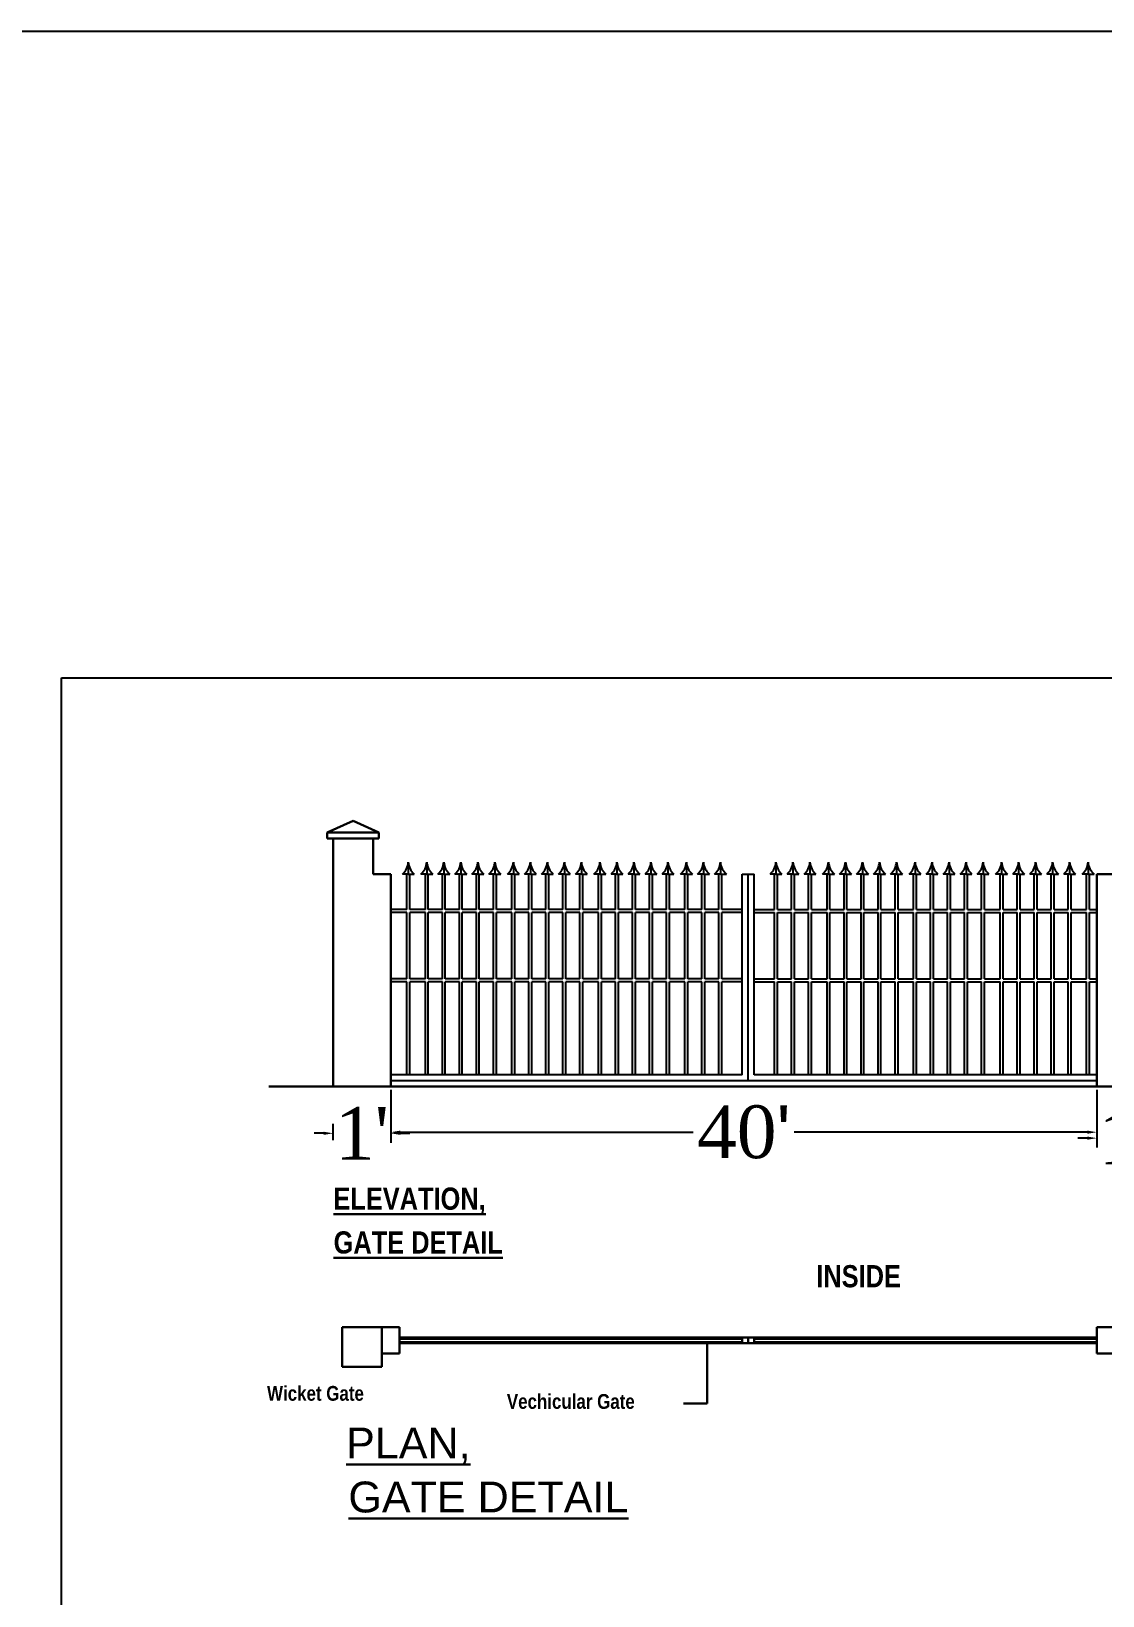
# Model space of a CAD drawing. Header units: metres. Extents: x 98347 to 98865, y -7394 to -7177.
# Drawn here: x 98372.14 to 98392.28, y -7206.01 to -7176.61 of the extents above; entities that cross this region are included whole.
import ezdxf

# ---------------------------------------------------------------- set-up
doc = ezdxf.new("R2010")
doc.units = ezdxf.units.M
doc.header["$LTSCALE"] = 0.5
doc.header["$MEASUREMENT"] = 0
doc.header["$PDMODE"] = 66
doc.layers.get('0').update_dxf_attribs({"color": 30, "lineweight": 40})
for name, color, linetype, lineweight in [('DIM', 5, 'Continuous', 25), ('TEXT', 11, 'Continuous', 30), ('walls', 20, 'Continuous', 30)]:
    doc.layers.add(name, color=color, linetype=linetype, lineweight=lineweight)
doc.layers.add('Thin Lines', color=135, linetype='Continuous')
doc.styles.add('Arial', font='swisscbi.ttf')
doc.styles.add('ARIEL', font='arial.ttf', dxfattribs={"height": 9})
doc.styles.get("Standard").update_dxf_attribs({"font": 'times.ttf'})
doc.dimstyles.get("Standard").update_dxf_attribs({"dimtxt": 0.18, "dimasz": 0.18, "dimexe": 0.18, "dimexo": 0.0625, "dimgap": 0.09, "dimtad": 0, "dimtih": 1, "dimtoh": 1, "dimdec": 4, "dimzin": 0, "dimdsep": 46, "dimlunit": 4, "dimtxsty": 'Standard', "dimcen": 0.09, "dimadec": 0, "dimazin": 0, "dimtfac": 1, "dimtdec": 4, "dimtofl": 0, "dimtmove": 0, "dimatfit": 3, "dimfxl": 0, "dimtolj": 1, "dimtzin": 0, "dimarcsym": 0})

# ---------------------------------------------------------------- blocks, each defined once
blk = doc.blocks.new('*D46')
at = {"color": 0, "lineweight": -2}
for p, q in [((17710.868, -7940.789), (17710.868, -7941.771)), ((17724.269, -7940.789), (17724.269, -7941.771)), ((17711.048, -7941.591), (17716.61, -7941.591)), ((17724.089, -7941.591), (17718.527, -7941.591))]:
    blk.add_line(p, q, dxfattribs=at)
at = {"color": 0}
for points in [[(17711.048, -7941.561), (17711.048, -7941.621), (17710.868, -7941.591)], [(17724.089, -7941.561), (17724.089, -7941.621), (17724.269, -7941.591)]]:
    blk.add_solid(points, dxfattribs=at)
at = {"layer": 'Defpoints', "color": 0}
for p in [(17710.868, -7940.727), (17724.269, -7940.727), (17724.269, -7941.591)]:
    blk.add_point(p, dxfattribs=at)
at = {"color": 0, "insert": (17717.569, -7941.591), "char_height": 1, "attachment_point": 5}
blk.add_mtext("\\A1;40{\\fArial|b0|i0|c238|p34;'}", dxfattribs=at)
blk = doc.blocks.new('*D45')
at = {"color": 0, "lineweight": -2}
for p, q in [((17710.868, -7940.81), (17710.868, -7941.792)), ((17709.595, -7941.612), (17709.415, -7941.612)), ((17709.775, -7941.745), (17709.775, -7941.432)), ((17711.048, -7941.612), (17711.228, -7941.612))]:
    blk.add_line(p, q, dxfattribs=at)
at = {"color": 0}
for points in [[(17709.595, -7941.582), (17709.595, -7941.642), (17709.775, -7941.612)], [(17711.048, -7941.582), (17711.048, -7941.642), (17710.868, -7941.612)]]:
    blk.add_solid(points, dxfattribs=at)
at = {"layer": 'Defpoints', "color": 0}
for p in [(17710.868, -7940.748), (17709.775, -7941.612), (17709.775, -7941.808)]:
    blk.add_point(p, dxfattribs=at)
at = {"color": 0, "insert": (17710.321, -7941.612), "char_height": 1, "attachment_point": 5}
blk.add_mtext("\\A1;1'", dxfattribs=at)
blk = doc.blocks.new('*D47')
at = {"color": 0, "lineweight": -2}
for p, q in [((17724.269, -7940.789), (17724.269, -7941.884)), ((17725.362, -7940.789), (17725.362, -7941.884)), ((17724.089, -7941.704), (17723.909, -7941.704)), ((17725.542, -7941.704), (17725.722, -7941.704))]:
    blk.add_line(p, q, dxfattribs=at)
at = {"color": 0}
for points in [[(17724.089, -7941.674), (17724.089, -7941.734), (17724.269, -7941.704)], [(17725.542, -7941.674), (17725.542, -7941.734), (17725.362, -7941.704)]]:
    blk.add_solid(points, dxfattribs=at)
at = {"layer": 'Defpoints', "color": 0}
for p in [(17724.269, -7940.727), (17725.362, -7940.727), (17725.362, -7941.704)]:
    blk.add_point(p, dxfattribs=at)
at = {"color": 0, "insert": (17724.816, -7941.704), "char_height": 1, "attachment_point": 5}
blk.add_mtext("\\A1;1'", dxfattribs=at)
blk = doc.blocks.new('EHTHTEH')
at = {"layer": 'TEXT'}
for p, q in [((17716.87315, -7945.58213), (17716.87315, -7946.74196)), ((17716.87315, -7946.74196), (17716.42236, -7946.74196))]:
    blk.add_line(p, q, dxfattribs=at)
at = {"layer": 'Thin Lines'}
for p, q in [((17711.20101, -7936.46585), (17711.20101, -7936.69011)), ((17711.55197, -7936.46585), (17711.55197, -7936.69011)), ((17711.8749, -7936.46585), (17711.8749, -7936.69011)), ((17712.19783, -7936.46585), (17712.19783, -7936.69011)), ((17712.52076, -7936.46585), (17712.52076, -7936.69011)), ((17712.84368, -7936.46585), (17712.84368, -7936.69011)), ((17713.19464, -7936.46585), (17713.19464, -7936.69011)), ((17713.51757, -7936.46585), (17713.51757, -7936.69011)), ((17713.8405, -7936.46585), (17713.8405, -7936.69011)), ((17714.16343, -7936.46585), (17714.16343, -7936.69011)), ((17714.48636, -7936.46585), (17714.48636, -7936.69011)), ((17714.83732, -7936.46585), (17714.83732, -7936.69011)), ((17715.16024, -7936.46585), (17715.16024, -7936.69011)), ((17715.48317, -7936.46585), (17715.48317, -7936.69011)), ((17715.8061, -7936.46585), (17715.8061, -7936.69011)), ((17716.12903, -7936.46585), (17716.12903, -7936.69011)), ((17716.47999, -7936.46585), (17716.47999, -7936.69011)), ((17716.80292, -7936.46585), (17716.80292, -7936.69011)), ((17717.12585, -7936.46585), (17717.12585, -7936.69011)), ((17718.17937, -7936.46585), (17718.17937, -7936.69011)), ((17718.5023, -7936.46585), (17718.5023, -7936.69011)), ((17718.82523, -7936.46585), (17718.82523, -7936.69011)), ((17719.17619, -7936.46585), (17719.17619, -7936.69011)), ((17719.49912, -7936.46585), (17719.49912, -7936.69011)), ((17719.82204, -7936.46585), (17719.82204, -7936.69011)), ((17720.14497, -7936.46585), (17720.14497, -7936.69011)), ((17720.4679, -7936.46585), (17720.4679, -7936.69011)), ((17720.81886, -7936.46585), (17720.81886, -7936.69011)), ((17721.14179, -7936.46585), (17721.14179, -7936.69011)), ((17721.46472, -7936.46585), (17721.46472, -7936.69011)), ((17721.78764, -7936.46585), (17721.78764, -7936.69011)), ((17722.11057, -7936.46585), (17722.11057, -7936.69011)), ((17722.46153, -7936.46585), (17722.46153, -7936.69011)), ((17722.78446, -7936.46585), (17722.78446, -7936.69011)), ((17723.10739, -7936.46585), (17723.10739, -7936.69011)), ((17723.43032, -7936.46585), (17723.43032, -7936.69011)), ((17723.75325, -7936.46585), (17723.75325, -7936.69011)), ((17724.10421, -7936.46585), (17724.10421, -7936.69011)), ((17711.20101, -7936.69011), (17711.08888, -7936.69011)), ((17711.17298, -7937.36288), (17711.17298, -7936.69011)), ((17711.20101, -7936.69011), (17711.31314, -7936.69011)), ((17711.22904, -7937.36288), (17711.22904, -7936.69011)), ((17711.55197, -7936.69011), (17711.43984, -7936.69011)), ((17711.52394, -7937.36288), (17711.52394, -7936.69011)), ((17711.55197, -7936.69011), (17711.6641, -7936.69011)), ((17711.58, -7937.36288), (17711.58, -7936.69011)), ((17711.8749, -7936.69011), (17711.76277, -7936.69011)), ((17711.84687, -7937.36288), (17711.84687, -7936.69011)), ((17711.8749, -7936.69011), (17711.98703, -7936.69011)), ((17711.90293, -7937.36288), (17711.90293, -7936.69011)), ((17712.19783, -7936.69011), (17712.0857, -7936.69011)), ((17712.1698, -7937.36288), (17712.1698, -7936.69011)), ((17712.19783, -7936.69011), (17712.30996, -7936.69011)), ((17712.22586, -7937.36288), (17712.22586, -7936.69011)), ((17712.52076, -7936.69011), (17712.40863, -7936.69011)), ((17712.49272, -7937.36288), (17712.49272, -7936.69011)), ((17712.52076, -7936.69011), (17712.63288, -7936.69011)), ((17712.54879, -7937.36288), (17712.54879, -7936.69011)), ((17712.84368, -7936.69011), (17712.73156, -7936.69011)), ((17712.81565, -7937.36288), (17712.81565, -7936.69011)), ((17712.84368, -7936.69011), (17712.95581, -7936.69011)), ((17712.87172, -7937.36288), (17712.87172, -7936.69011)), ((17713.19464, -7936.69011), (17713.08252, -7936.69011)), ((17713.16661, -7937.36288), (17713.16661, -7936.69011)), ((17713.19464, -7936.69011), (17713.30677, -7936.69011)), ((17713.22268, -7937.36288), (17713.22268, -7936.69011)), ((17713.51757, -7936.69011), (17713.40544, -7936.69011)), ((17713.48954, -7937.36288), (17713.48954, -7936.69011)), ((17713.51757, -7936.69011), (17713.6297, -7936.69011)), ((17713.5456, -7937.36288), (17713.5456, -7936.69011)), ((17713.8405, -7936.69011), (17713.72837, -7936.69011)), ((17713.81247, -7937.36288), (17713.81247, -7936.69011)), ((17713.8405, -7936.69011), (17713.95263, -7936.69011)), ((17713.86853, -7937.36288), (17713.86853, -7936.69011)), ((17714.16343, -7936.69011), (17714.0513, -7936.69011)), ((17714.1354, -7937.36288), (17714.1354, -7936.69011)), ((17714.16343, -7936.69011), (17714.27556, -7936.69011)), ((17714.19146, -7937.36288), (17714.19146, -7936.69011)), ((17714.48636, -7936.69011), (17714.37423, -7936.69011)), ((17714.45832, -7937.36288), (17714.45832, -7936.69011)), ((17714.48636, -7936.69011), (17714.59848, -7936.69011)), ((17714.51439, -7937.36288), (17714.51439, -7936.69011)), ((17714.83732, -7936.69011), (17714.72519, -7936.69011)), ((17714.80928, -7937.36288), (17714.80928, -7936.69011)), ((17714.83732, -7936.69011), (17714.94944, -7936.69011)), ((17714.86535, -7937.36288), (17714.86535, -7936.69011)), ((17715.16024, -7936.69011), (17715.04812, -7936.69011)), ((17715.13221, -7937.36288), (17715.13221, -7936.69011)), ((17715.16024, -7936.69011), (17715.27237, -7936.69011)), ((17715.18828, -7937.36288), (17715.18828, -7936.69011)), ((17715.48317, -7936.69011), (17715.37105, -7936.69011)), ((17715.45514, -7937.36288), (17715.45514, -7936.69011)), ((17715.48317, -7936.69011), (17715.5953, -7936.69011)), ((17715.5112, -7937.36288), (17715.5112, -7936.69011)), ((17715.8061, -7936.69011), (17715.69397, -7936.69011)), ((17715.77807, -7937.36288), (17715.77807, -7936.69011)), ((17715.8061, -7936.69011), (17715.91823, -7936.69011)), ((17715.83413, -7937.36288), (17715.83413, -7936.69011)), ((17716.12903, -7936.69011), (17716.0169, -7936.69011)), ((17716.101, -7937.36288), (17716.101, -7936.69011)), ((17716.12903, -7936.69011), (17716.24116, -7936.69011)), ((17716.15706, -7937.36288), (17716.15706, -7936.69011)), ((17716.47999, -7936.69011), (17716.36786, -7936.69011)), ((17716.45196, -7937.36288), (17716.45196, -7936.69011)), ((17716.47999, -7936.69011), (17716.59212, -7936.69011)), ((17716.50802, -7937.36288), (17716.50802, -7936.69011)), ((17716.80292, -7936.69011), (17716.69079, -7936.69011)), ((17716.77489, -7937.36288), (17716.77489, -7936.69011)), ((17716.80292, -7936.69011), (17716.91505, -7936.69011)), ((17716.83095, -7937.36288), (17716.83095, -7936.69011)), ((17717.12585, -7936.69011), (17717.01372, -7936.69011)), ((17717.09781, -7937.36288), (17717.09781, -7936.69011)), ((17717.12585, -7936.69011), (17717.23797, -7936.69011)), ((17717.15388, -7937.36288), (17717.15388, -7936.69011)), ((17717.54048, -7940.50245), (17717.54048, -7936.69011)), ((17717.54048, -7936.69011), (17717.65261, -7936.69011)), ((17717.65261, -7940.61458), (17717.65261, -7936.69011)), ((17717.65261, -7936.69011), (17717.76474, -7936.69011)), ((17717.76474, -7940.50245), (17717.76474, -7936.69011)), ((17718.17937, -7936.69011), (17718.06724, -7936.69011)), ((17718.15134, -7937.36288), (17718.15134, -7936.69011)), ((17718.17937, -7936.69011), (17718.2915, -7936.69011)), ((17718.2074, -7937.36288), (17718.2074, -7936.69011)), ((17718.5023, -7936.69011), (17718.39017, -7936.69011)), ((17718.47427, -7937.36288), (17718.47427, -7936.69011)), ((17718.5023, -7936.69011), (17718.61443, -7936.69011)), ((17718.53033, -7937.36288), (17718.53033, -7936.69011)), ((17718.82523, -7936.69011), (17718.7131, -7936.69011)), ((17718.7972, -7937.36288), (17718.7972, -7936.69011)), ((17718.82523, -7936.69011), (17718.93735, -7936.69011)), ((17718.85326, -7937.36288), (17718.85326, -7936.69011)), ((17719.17619, -7936.69011), (17719.06406, -7936.69011)), ((17719.14816, -7937.36288), (17719.14816, -7936.69011)), ((17719.17619, -7936.69011), (17719.28832, -7936.69011)), ((17719.20422, -7937.36288), (17719.20422, -7936.69011)), ((17719.49912, -7936.69011), (17719.38699, -7936.69011)), ((17719.47108, -7937.36288), (17719.47108, -7936.69011)), ((17719.49912, -7936.69011), (17719.61124, -7936.69011)), ((17719.52715, -7937.36288), (17719.52715, -7936.69011)), ((17719.82204, -7936.69011), (17719.70992, -7936.69011)), ((17719.79401, -7937.36288), (17719.79401, -7936.69011)), ((17719.82204, -7936.69011), (17719.93417, -7936.69011)), ((17719.85008, -7937.36288), (17719.85008, -7936.69011)), ((17720.14497, -7936.69011), (17720.03284, -7936.69011)), ((17720.11694, -7937.36288), (17720.11694, -7936.69011)), ((17720.14497, -7936.69011), (17720.2571, -7936.69011)), ((17720.173, -7937.36288), (17720.173, -7936.69011)), ((17720.4679, -7936.69011), (17720.35577, -7936.69011)), ((17720.43987, -7937.36288), (17720.43987, -7936.69011)), ((17720.4679, -7936.69011), (17720.58003, -7936.69011)), ((17720.49593, -7937.36288), (17720.49593, -7936.69011)), ((17720.81886, -7936.69011), (17720.70673, -7936.69011)), ((17720.79083, -7937.36288), (17720.79083, -7936.69011)), ((17720.81886, -7936.69011), (17720.93099, -7936.69011)), ((17720.84689, -7937.36288), (17720.84689, -7936.69011)), ((17721.14179, -7936.69011), (17721.02966, -7936.69011)), ((17721.11376, -7937.36288), (17721.11376, -7936.69011)), ((17721.14179, -7936.69011), (17721.25392, -7936.69011)), ((17721.16982, -7937.36288), (17721.16982, -7936.69011)), ((17721.46472, -7936.69011), (17721.35259, -7936.69011)), ((17721.43668, -7937.36288), (17721.43668, -7936.69011)), ((17721.46472, -7936.69011), (17721.57684, -7936.69011)), ((17721.49275, -7937.36288), (17721.49275, -7936.69011)), ((17721.78764, -7936.69011), (17721.67552, -7936.69011)), ((17721.75961, -7937.36288), (17721.75961, -7936.69011)), ((17721.78764, -7936.69011), (17721.89977, -7936.69011)), ((17721.81568, -7937.36288), (17721.81568, -7936.69011)), ((17722.11057, -7936.69011), (17721.99845, -7936.69011)), ((17722.08254, -7937.36288), (17722.08254, -7936.69011)), ((17722.11057, -7936.69011), (17722.2227, -7936.69011)), ((17722.1386, -7937.36288), (17722.1386, -7936.69011)), ((17722.46153, -7936.69011), (17722.34941, -7936.69011)), ((17722.4335, -7937.36288), (17722.4335, -7936.69011)), ((17722.46153, -7936.69011), (17722.57366, -7936.69011)), ((17722.48956, -7937.36288), (17722.48956, -7936.69011)), ((17722.78446, -7936.69011), (17722.67233, -7936.69011)), ((17722.75643, -7937.36288), (17722.75643, -7936.69011)), ((17722.78446, -7936.69011), (17722.89659, -7936.69011)), ((17722.81249, -7937.36288), (17722.81249, -7936.69011)), ((17723.10739, -7936.69011), (17722.99526, -7936.69011)), ((17723.07936, -7937.36288), (17723.07936, -7936.69011)), ((17723.10739, -7936.69011), (17723.21952, -7936.69011)), ((17723.13542, -7937.36288), (17723.13542, -7936.69011)), ((17723.43032, -7936.69011), (17723.31819, -7936.69011)), ((17723.40229, -7937.36288), (17723.40229, -7936.69011)), ((17723.43032, -7936.69011), (17723.54245, -7936.69011)), ((17723.45835, -7937.36288), (17723.45835, -7936.69011)), ((17723.75325, -7936.69011), (17723.64112, -7936.69011)), ((17723.72521, -7937.36288), (17723.72521, -7936.69011)), ((17723.75325, -7936.69011), (17723.86537, -7936.69011)), ((17723.78128, -7937.36288), (17723.78128, -7936.69011)), ((17724.10421, -7936.69011), (17723.99208, -7936.69011)), ((17724.07617, -7937.36288), (17724.07617, -7936.69011)), ((17724.10421, -7936.69011), (17724.21633, -7936.69011)), ((17724.13224, -7937.36288), (17724.13224, -7936.69011)), ((17711.17298, -7937.36288), (17710.8736, -7937.36288)), ((17711.17298, -7937.41894), (17710.8736, -7937.41894)), ((17711.17298, -7937.36288), (17710.93415, -7937.36288)), ((17711.17298, -7937.41894), (17710.93415, -7937.41894)), ((17711.17298, -7938.68038), (17711.17298, -7937.41894)), ((17711.52394, -7937.36288), (17711.22904, -7937.36288)), ((17711.52394, -7937.41894), (17711.22904, -7937.41894)), ((17711.22904, -7938.68038), (17711.22904, -7937.41894)), ((17711.52394, -7937.36288), (17711.25707, -7937.36288)), ((17711.52394, -7937.41894), (17711.25707, -7937.41894)), ((17711.52394, -7938.68038), (17711.52394, -7937.41894)), ((17711.84687, -7937.36288), (17711.58, -7937.36288)), ((17711.84687, -7937.41894), (17711.58, -7937.41894)), ((17711.58, -7938.68038), (17711.58, -7937.41894)), ((17711.84687, -7938.68038), (17711.84687, -7937.41894)), ((17712.1698, -7937.36288), (17711.90293, -7937.36288)), ((17712.1698, -7937.36288), (17711.90293, -7937.36288)), ((17712.1698, -7937.41894), (17711.90293, -7937.41894)), ((17711.90293, -7938.68038), (17711.90293, -7937.41894)), ((17712.1698, -7937.41894), (17711.90293, -7937.41894)), ((17712.1698, -7938.68038), (17712.1698, -7937.41894)), ((17712.49272, -7937.36288), (17712.22586, -7937.36288)), ((17712.49272, -7937.36288), (17712.22586, -7937.36288)), ((17712.49272, -7937.41894), (17712.22586, -7937.41894)), ((17712.22586, -7938.68038), (17712.22586, -7937.41894)), ((17712.49272, -7937.41894), (17712.22586, -7937.41894)), ((17712.49272, -7938.68038), (17712.49272, -7937.41894)), ((17712.81565, -7937.36288), (17712.54879, -7937.36288)), ((17712.81565, -7937.41894), (17712.54879, -7937.41894)), ((17712.54879, -7938.68038), (17712.54879, -7937.41894)), ((17712.81565, -7937.36288), (17712.57682, -7937.36288)), ((17712.81565, -7937.41894), (17712.57682, -7937.41894)), ((17712.81565, -7938.68038), (17712.81565, -7937.41894)), ((17713.16661, -7937.36288), (17712.87172, -7937.36288)), ((17713.16661, -7937.41894), (17712.87172, -7937.41894)), ((17712.87172, -7938.68038), (17712.87172, -7937.41894)), ((17713.16661, -7937.36288), (17712.89975, -7937.36288)), ((17713.16661, -7937.41894), (17712.89975, -7937.41894)), ((17713.16661, -7938.68038), (17713.16661, -7937.41894)), ((17713.48954, -7937.36288), (17713.22268, -7937.36288)), ((17713.48954, -7937.41894), (17713.22268, -7937.41894)), ((17713.22268, -7938.68038), (17713.22268, -7937.41894)), ((17713.48954, -7938.68038), (17713.48954, -7937.41894)), ((17713.81247, -7937.36288), (17713.5456, -7937.36288)), ((17713.81247, -7937.36288), (17713.5456, -7937.36288)), ((17713.81247, -7937.41894), (17713.5456, -7937.41894)), ((17713.5456, -7938.68038), (17713.5456, -7937.41894)), ((17713.81247, -7937.41894), (17713.5456, -7937.41894)), ((17713.81247, -7938.68038), (17713.81247, -7937.41894)), ((17714.1354, -7937.36288), (17713.86853, -7937.36288)), ((17714.1354, -7937.36288), (17713.86853, -7937.36288)), ((17714.1354, -7937.41894), (17713.86853, -7937.41894)), ((17713.86853, -7938.68038), (17713.86853, -7937.41894)), ((17714.1354, -7937.41894), (17713.86853, -7937.41894)), ((17714.1354, -7938.68038), (17714.1354, -7937.41894)), ((17714.45832, -7937.36288), (17714.19146, -7937.36288)), ((17714.45832, -7937.41894), (17714.19146, -7937.41894)), ((17714.19146, -7938.68038), (17714.19146, -7937.41894)), ((17714.45832, -7937.36288), (17714.21949, -7937.36288)), ((17714.45832, -7937.41894), (17714.21949, -7937.41894)), ((17714.45832, -7938.68038), (17714.45832, -7937.41894)), ((17714.80928, -7937.36288), (17714.51439, -7937.36288)), ((17714.80928, -7937.41894), (17714.51439, -7937.41894)), ((17714.51439, -7938.68038), (17714.51439, -7937.41894)), ((17714.80928, -7937.36288), (17714.54242, -7937.36288)), ((17714.80928, -7937.41894), (17714.54242, -7937.41894)), ((17714.80928, -7938.68038), (17714.80928, -7937.41894)), ((17715.13221, -7937.36288), (17714.86535, -7937.36288)), ((17715.13221, -7937.41894), (17714.86535, -7937.41894)), ((17714.86535, -7938.68038), (17714.86535, -7937.41894)), ((17715.13221, -7938.68038), (17715.13221, -7937.41894)), ((17715.45514, -7937.36288), (17715.18828, -7937.36288)), ((17715.45514, -7937.36288), (17715.18828, -7937.36288)), ((17715.45514, -7937.41894), (17715.18828, -7937.41894)), ((17715.18828, -7938.68038), (17715.18828, -7937.41894)), ((17715.45514, -7937.41894), (17715.18828, -7937.41894)), ((17715.45514, -7938.68038), (17715.45514, -7937.41894)), ((17715.77807, -7937.36288), (17715.5112, -7937.36288)), ((17715.77807, -7937.36288), (17715.5112, -7937.36288)), ((17715.77807, -7937.41894), (17715.5112, -7937.41894)), ((17715.5112, -7938.68038), (17715.5112, -7937.41894)), ((17715.77807, -7937.41894), (17715.5112, -7937.41894)), ((17715.77807, -7938.68038), (17715.77807, -7937.41894)), ((17716.101, -7937.36288), (17715.83413, -7937.36288)), ((17716.101, -7937.41894), (17715.83413, -7937.41894)), ((17715.83413, -7938.68038), (17715.83413, -7937.41894)), ((17716.101, -7937.36288), (17715.86217, -7937.36288)), ((17716.101, -7937.41894), (17715.86217, -7937.41894)), ((17716.101, -7938.68038), (17716.101, -7937.41894)), ((17716.45196, -7937.36288), (17716.15706, -7937.36288)), ((17716.45196, -7937.41894), (17716.15706, -7937.41894)), ((17716.15706, -7938.68038), (17716.15706, -7937.41894)), ((17716.45196, -7937.36288), (17716.18509, -7937.36288)), ((17716.45196, -7937.41894), (17716.18509, -7937.41894)), ((17716.45196, -7938.68038), (17716.45196, -7937.41894)), ((17716.77489, -7937.36288), (17716.50802, -7937.36288)), ((17716.77489, -7937.41894), (17716.50802, -7937.41894)), ((17716.50802, -7938.68038), (17716.50802, -7937.41894)), ((17716.77489, -7938.68038), (17716.77489, -7937.41894)), ((17717.09781, -7937.36288), (17716.83095, -7937.36288)), ((17716.83095, -7938.68038), (17716.83095, -7937.41894)), ((17717.09781, -7937.41894), (17716.83095, -7937.41894)), ((17717.09781, -7938.68038), (17717.09781, -7937.41894)), ((17717.54048, -7937.36288), (17717.15388, -7937.36288)), ((17717.15388, -7938.68038), (17717.15388, -7937.41894)), ((17717.54048, -7937.41894), (17717.15388, -7937.41894)), ((17717.76474, -7937.36288), (17718.15134, -7937.36288)), ((17717.76474, -7937.41894), (17718.15134, -7937.41894)), ((17718.15134, -7938.68038), (17718.15134, -7937.41894)), ((17718.2074, -7937.36288), (17718.47427, -7937.36288)), ((17718.2074, -7938.68038), (17718.2074, -7937.41894)), ((17718.2074, -7937.41894), (17718.47427, -7937.41894)), ((17718.47427, -7938.68038), (17718.47427, -7937.41894)), ((17718.53033, -7937.36288), (17718.7972, -7937.36288)), ((17718.53033, -7938.68038), (17718.53033, -7937.41894)), ((17718.53033, -7937.41894), (17718.7972, -7937.41894)), ((17718.7972, -7938.68038), (17718.7972, -7937.41894)), ((17718.85326, -7937.36288), (17719.14816, -7937.36288)), ((17718.85326, -7937.36288), (17719.12012, -7937.36288)), ((17718.85326, -7937.41894), (17719.14816, -7937.41894)), ((17718.85326, -7938.68038), (17718.85326, -7937.41894)), ((17718.85326, -7937.41894), (17719.12012, -7937.41894)), ((17719.14816, -7938.68038), (17719.14816, -7937.41894)), ((17719.20422, -7937.36288), (17719.47108, -7937.36288)), ((17719.20422, -7937.36288), (17719.44305, -7937.36288)), ((17719.20422, -7937.41894), (17719.47108, -7937.41894)), ((17719.20422, -7938.68038), (17719.20422, -7937.41894)), ((17719.20422, -7937.41894), (17719.44305, -7937.41894)), ((17719.47108, -7938.68038), (17719.47108, -7937.41894)), ((17719.52715, -7937.36288), (17719.79401, -7937.36288)), ((17719.52715, -7937.36288), (17719.79401, -7937.36288)), ((17719.52715, -7937.41894), (17719.79401, -7937.41894)), ((17719.52715, -7938.68038), (17719.52715, -7937.41894)), ((17719.52715, -7937.41894), (17719.79401, -7937.41894)), ((17719.79401, -7938.68038), (17719.79401, -7937.41894)), ((17719.85008, -7937.36288), (17720.11694, -7937.36288)), ((17719.85008, -7937.36288), (17720.11694, -7937.36288)), ((17719.85008, -7937.41894), (17720.11694, -7937.41894)), ((17719.85008, -7938.68038), (17719.85008, -7937.41894)), ((17719.85008, -7937.41894), (17720.11694, -7937.41894)), ((17720.11694, -7938.68038), (17720.11694, -7937.41894)), ((17720.173, -7937.36288), (17720.43987, -7937.36288)), ((17720.173, -7937.41894), (17720.43987, -7937.41894)), ((17720.173, -7938.68038), (17720.173, -7937.41894)), ((17720.43987, -7938.68038), (17720.43987, -7937.41894)), ((17720.49593, -7937.36288), (17720.79083, -7937.36288)), ((17720.49593, -7937.36288), (17720.7628, -7937.36288)), ((17720.49593, -7937.41894), (17720.79083, -7937.41894)), ((17720.49593, -7938.68038), (17720.49593, -7937.41894)), ((17720.49593, -7937.41894), (17720.7628, -7937.41894)), ((17720.79083, -7938.68038), (17720.79083, -7937.41894)), ((17720.84689, -7937.36288), (17721.11376, -7937.36288)), ((17720.84689, -7937.36288), (17721.08572, -7937.36288)), ((17720.84689, -7937.41894), (17721.11376, -7937.41894)), ((17720.84689, -7938.68038), (17720.84689, -7937.41894)), ((17720.84689, -7937.41894), (17721.08572, -7937.41894)), ((17721.11376, -7938.68038), (17721.11376, -7937.41894)), ((17721.16982, -7937.36288), (17721.43668, -7937.36288)), ((17721.16982, -7937.36288), (17721.43668, -7937.36288)), ((17721.16982, -7937.41894), (17721.43668, -7937.41894)), ((17721.16982, -7938.68038), (17721.16982, -7937.41894)), ((17721.16982, -7937.41894), (17721.43668, -7937.41894)), ((17721.43668, -7938.68038), (17721.43668, -7937.41894)), ((17721.49275, -7937.36288), (17721.75961, -7937.36288)), ((17721.49275, -7937.36288), (17721.75961, -7937.36288)), ((17721.49275, -7937.41894), (17721.75961, -7937.41894)), ((17721.49275, -7938.68038), (17721.49275, -7937.41894)), ((17721.49275, -7937.41894), (17721.75961, -7937.41894)), ((17721.75961, -7938.68038), (17721.75961, -7937.41894)), ((17721.81568, -7937.36288), (17722.08254, -7937.36288)), ((17721.81568, -7937.41894), (17722.08254, -7937.41894)), ((17721.81568, -7938.68038), (17721.81568, -7937.41894)), ((17722.08254, -7938.68038), (17722.08254, -7937.41894)), ((17722.1386, -7937.36288), (17722.4335, -7937.36288)), ((17722.1386, -7937.36288), (17722.40547, -7937.36288)), ((17722.1386, -7937.41894), (17722.4335, -7937.41894)), ((17722.1386, -7938.68038), (17722.1386, -7937.41894)), ((17722.1386, -7937.41894), (17722.40547, -7937.41894)), ((17722.4335, -7938.68038), (17722.4335, -7937.41894)), ((17722.48956, -7937.36288), (17722.75643, -7937.36288)), ((17722.48956, -7937.36288), (17722.7284, -7937.36288)), ((17722.48956, -7937.41894), (17722.75643, -7937.41894)), ((17722.48956, -7938.68038), (17722.48956, -7937.41894)), ((17722.48956, -7937.41894), (17722.7284, -7937.41894)), ((17722.75643, -7938.68038), (17722.75643, -7937.41894)), ((17722.81249, -7937.36288), (17723.07936, -7937.36288)), ((17722.81249, -7937.36288), (17723.07936, -7937.36288)), ((17722.81249, -7937.41894), (17723.07936, -7937.41894)), ((17722.81249, -7938.68038), (17722.81249, -7937.41894)), ((17722.81249, -7937.41894), (17723.07936, -7937.41894)), ((17723.07936, -7938.68038), (17723.07936, -7937.41894)), ((17723.13542, -7937.36288), (17723.40229, -7937.36288)), ((17723.13542, -7937.36288), (17723.40229, -7937.36288)), ((17723.13542, -7937.41894), (17723.40229, -7937.41894)), ((17723.13542, -7938.68038), (17723.13542, -7937.41894)), ((17723.13542, -7937.41894), (17723.40229, -7937.41894)), ((17723.40229, -7938.68038), (17723.40229, -7937.41894)), ((17723.45835, -7937.36288), (17723.72521, -7937.36288)), ((17723.45835, -7937.41894), (17723.72521, -7937.41894)), ((17723.45835, -7938.68038), (17723.45835, -7937.41894)), ((17723.72521, -7938.68038), (17723.72521, -7937.41894)), ((17723.78128, -7937.36288), (17724.07617, -7937.36288)), ((17723.78128, -7937.36288), (17724.04814, -7937.36288)), ((17723.78128, -7937.41894), (17724.07617, -7937.41894)), ((17723.78128, -7938.68038), (17723.78128, -7937.41894)), ((17723.78128, -7937.41894), (17724.04814, -7937.41894)), ((17724.07617, -7938.68038), (17724.07617, -7937.41894)), ((17724.13224, -7937.36288), (17724.26903, -7937.36288)), ((17724.13224, -7937.36288), (17724.26903, -7937.36288)), ((17724.13224, -7937.41894), (17724.26903, -7937.41894)), ((17724.13224, -7938.68038), (17724.13224, -7937.41894)), ((17724.13224, -7937.41894), (17724.26903, -7937.41894)), ((17711.17298, -7938.68038), (17710.8736, -7938.68038)), ((17711.17298, -7938.73644), (17710.8736, -7938.73644)), ((17711.17298, -7938.68038), (17710.93415, -7938.68038)), ((17711.17298, -7938.73644), (17710.93415, -7938.73644)), ((17711.17298, -7940.50245), (17711.17298, -7938.73644)), ((17711.52394, -7938.68038), (17711.22904, -7938.68038)), ((17711.52394, -7938.73644), (17711.22904, -7938.73644)), ((17711.22904, -7940.50245), (17711.22904, -7938.73644)), ((17711.52394, -7938.68038), (17711.25707, -7938.68038)), ((17711.52394, -7938.73644), (17711.25707, -7938.73644)), ((17711.52394, -7940.50245), (17711.52394, -7938.73644)), ((17711.84687, -7938.68038), (17711.58, -7938.68038)), ((17711.84687, -7938.73644), (17711.58, -7938.73644)), ((17711.58, -7940.50245), (17711.58, -7938.73644)), ((17711.84687, -7940.50245), (17711.84687, -7938.73644)), ((17712.1698, -7938.68038), (17711.90293, -7938.68038)), ((17712.1698, -7938.68038), (17711.90293, -7938.68038)), ((17712.1698, -7938.73644), (17711.90293, -7938.73644)), ((17711.90293, -7940.50245), (17711.90293, -7938.73644)), ((17712.1698, -7938.73644), (17711.90293, -7938.73644)), ((17712.1698, -7940.50245), (17712.1698, -7938.73644)), ((17712.49272, -7938.68038), (17712.22586, -7938.68038)), ((17712.49272, -7938.68038), (17712.22586, -7938.68038)), ((17712.49272, -7938.73644), (17712.22586, -7938.73644)), ((17712.22586, -7940.50245), (17712.22586, -7938.73644)), ((17712.49272, -7938.73644), (17712.22586, -7938.73644)), ((17712.49272, -7940.50245), (17712.49272, -7938.73644)), ((17712.81565, -7938.68038), (17712.54879, -7938.68038)), ((17712.81565, -7938.73644), (17712.54879, -7938.73644)), ((17712.54879, -7940.50245), (17712.54879, -7938.73644)), ((17712.81565, -7938.68038), (17712.57682, -7938.68038)), ((17712.81565, -7938.73644), (17712.57682, -7938.73644)), ((17712.81565, -7940.50245), (17712.81565, -7938.73644)), ((17713.16661, -7938.68038), (17712.87172, -7938.68038)), ((17713.16661, -7938.73644), (17712.87172, -7938.73644)), ((17712.87172, -7940.50245), (17712.87172, -7938.73644)), ((17713.16661, -7938.68038), (17712.89975, -7938.68038)), ((17713.16661, -7938.73644), (17712.89975, -7938.73644)), ((17713.16661, -7940.50245), (17713.16661, -7938.73644)), ((17713.48954, -7938.68038), (17713.22268, -7938.68038)), ((17713.48954, -7938.73644), (17713.22268, -7938.73644)), ((17713.22268, -7940.50245), (17713.22268, -7938.73644)), ((17713.48954, -7940.50245), (17713.48954, -7938.73644)), ((17713.81247, -7938.68038), (17713.5456, -7938.68038)), ((17713.81247, -7938.68038), (17713.5456, -7938.68038)), ((17713.81247, -7938.73644), (17713.5456, -7938.73644)), ((17713.5456, -7940.50245), (17713.5456, -7938.73644)), ((17713.81247, -7938.73644), (17713.5456, -7938.73644)), ((17713.81247, -7940.50245), (17713.81247, -7938.73644)), ((17714.1354, -7938.68038), (17713.86853, -7938.68038)), ((17714.1354, -7938.68038), (17713.86853, -7938.68038)), ((17714.1354, -7938.73644), (17713.86853, -7938.73644)), ((17713.86853, -7940.50245), (17713.86853, -7938.73644)), ((17714.1354, -7938.73644), (17713.86853, -7938.73644)), ((17714.1354, -7940.50245), (17714.1354, -7938.73644)), ((17714.45832, -7938.68038), (17714.19146, -7938.68038)), ((17714.45832, -7938.73644), (17714.19146, -7938.73644)), ((17714.19146, -7940.50245), (17714.19146, -7938.73644)), ((17714.45832, -7938.68038), (17714.21949, -7938.68038)), ((17714.45832, -7938.73644), (17714.21949, -7938.73644)), ((17714.45832, -7940.50245), (17714.45832, -7938.73644)), ((17714.80928, -7938.68038), (17714.51439, -7938.68038)), ((17714.80928, -7938.73644), (17714.51439, -7938.73644)), ((17714.51439, -7940.50245), (17714.51439, -7938.73644)), ((17714.80928, -7938.68038), (17714.54242, -7938.68038)), ((17714.80928, -7938.73644), (17714.54242, -7938.73644)), ((17714.80928, -7940.50245), (17714.80928, -7938.73644)), ((17715.13221, -7938.68038), (17714.86535, -7938.68038)), ((17715.13221, -7938.73644), (17714.86535, -7938.73644)), ((17714.86535, -7940.50245), (17714.86535, -7938.73644)), ((17715.13221, -7940.50245), (17715.13221, -7938.73644)), ((17715.45514, -7938.68038), (17715.18828, -7938.68038)), ((17715.45514, -7938.68038), (17715.18828, -7938.68038)), ((17715.45514, -7938.73644), (17715.18828, -7938.73644)), ((17715.18828, -7940.50245), (17715.18828, -7938.73644)), ((17715.45514, -7938.73644), (17715.18828, -7938.73644)), ((17715.45514, -7940.50245), (17715.45514, -7938.73644)), ((17715.77807, -7938.68038), (17715.5112, -7938.68038)), ((17715.77807, -7938.68038), (17715.5112, -7938.68038)), ((17715.77807, -7938.73644), (17715.5112, -7938.73644)), ((17715.5112, -7940.50245), (17715.5112, -7938.73644)), ((17715.77807, -7938.73644), (17715.5112, -7938.73644)), ((17715.77807, -7940.50245), (17715.77807, -7938.73644)), ((17716.101, -7938.68038), (17715.83413, -7938.68038)), ((17716.101, -7938.73644), (17715.83413, -7938.73644)), ((17715.83413, -7940.50245), (17715.83413, -7938.73644)), ((17716.101, -7938.68038), (17715.86217, -7938.68038)), ((17716.101, -7938.73644), (17715.86217, -7938.73644)), ((17716.101, -7940.50245), (17716.101, -7938.73644)), ((17716.45196, -7938.68038), (17716.15706, -7938.68038)), ((17716.45196, -7938.73644), (17716.15706, -7938.73644)), ((17716.15706, -7940.50245), (17716.15706, -7938.73644)), ((17716.45196, -7938.68038), (17716.18509, -7938.68038)), ((17716.45196, -7938.73644), (17716.18509, -7938.73644)), ((17716.45196, -7940.50245), (17716.45196, -7938.73644)), ((17716.77489, -7938.68038), (17716.50802, -7938.68038)), ((17716.77489, -7938.73644), (17716.50802, -7938.73644)), ((17716.50802, -7940.50245), (17716.50802, -7938.73644)), ((17716.77489, -7940.50245), (17716.77489, -7938.73644)), ((17717.09781, -7938.68038), (17716.83095, -7938.68038)), ((17716.83095, -7940.50245), (17716.83095, -7938.73644)), ((17717.09781, -7938.73644), (17716.83095, -7938.73644)), ((17717.09781, -7940.50245), (17717.09781, -7938.73644)), ((17717.54048, -7938.68038), (17717.15388, -7938.68038)), ((17717.15388, -7940.50245), (17717.15388, -7938.73644)), ((17717.54048, -7938.73644), (17717.15388, -7938.73644)), ((17717.76474, -7938.68038), (17718.15134, -7938.68038)), ((17717.76474, -7938.73644), (17718.15134, -7938.73644)), ((17718.15134, -7940.50245), (17718.15134, -7938.73644)), ((17718.2074, -7938.68038), (17718.47427, -7938.68038)), ((17718.2074, -7940.50245), (17718.2074, -7938.73644)), ((17718.2074, -7938.73644), (17718.47427, -7938.73644)), ((17718.47427, -7940.50245), (17718.47427, -7938.73644)), ((17718.53033, -7938.68038), (17718.7972, -7938.68038)), ((17718.53033, -7940.50245), (17718.53033, -7938.73644)), ((17718.53033, -7938.73644), (17718.7972, -7938.73644)), ((17718.7972, -7940.50245), (17718.7972, -7938.73644)), ((17718.85326, -7938.68038), (17719.14816, -7938.68038)), ((17718.85326, -7938.68038), (17719.12012, -7938.68038)), ((17718.85326, -7938.73644), (17719.14816, -7938.73644)), ((17718.85326, -7940.50245), (17718.85326, -7938.73644)), ((17718.85326, -7938.73644), (17719.12012, -7938.73644)), ((17719.14816, -7940.50245), (17719.14816, -7938.73644)), ((17719.20422, -7938.68038), (17719.47108, -7938.68038)), ((17719.20422, -7938.68038), (17719.44305, -7938.68038)), ((17719.20422, -7938.73644), (17719.47108, -7938.73644)), ((17719.20422, -7940.50245), (17719.20422, -7938.73644)), ((17719.20422, -7938.73644), (17719.44305, -7938.73644)), ((17719.47108, -7940.50245), (17719.47108, -7938.73644)), ((17719.52715, -7938.68038), (17719.79401, -7938.68038)), ((17719.52715, -7938.68038), (17719.79401, -7938.68038)), ((17719.52715, -7938.73644), (17719.79401, -7938.73644)), ((17719.52715, -7940.50245), (17719.52715, -7938.73644)), ((17719.52715, -7938.73644), (17719.79401, -7938.73644)), ((17719.79401, -7940.50245), (17719.79401, -7938.73644)), ((17719.85008, -7938.68038), (17720.11694, -7938.68038)), ((17719.85008, -7938.68038), (17720.11694, -7938.68038)), ((17719.85008, -7938.73644), (17720.11694, -7938.73644)), ((17719.85008, -7940.50245), (17719.85008, -7938.73644)), ((17719.85008, -7938.73644), (17720.11694, -7938.73644)), ((17720.11694, -7940.50245), (17720.11694, -7938.73644)), ((17720.173, -7938.68038), (17720.43987, -7938.68038)), ((17720.173, -7938.73644), (17720.43987, -7938.73644)), ((17720.173, -7940.50245), (17720.173, -7938.73644)), ((17720.43987, -7940.50245), (17720.43987, -7938.73644)), ((17720.49593, -7938.68038), (17720.79083, -7938.68038)), ((17720.49593, -7938.68038), (17720.7628, -7938.68038)), ((17720.49593, -7938.73644), (17720.79083, -7938.73644)), ((17720.49593, -7940.50245), (17720.49593, -7938.73644)), ((17720.49593, -7938.73644), (17720.7628, -7938.73644)), ((17720.79083, -7940.50245), (17720.79083, -7938.73644)), ((17720.84689, -7938.68038), (17721.11376, -7938.68038)), ((17720.84689, -7938.68038), (17721.08572, -7938.68038)), ((17720.84689, -7938.73644), (17721.11376, -7938.73644)), ((17720.84689, -7940.50245), (17720.84689, -7938.73644)), ((17720.84689, -7938.73644), (17721.08572, -7938.73644)), ((17721.11376, -7940.50245), (17721.11376, -7938.73644)), ((17721.16982, -7938.68038), (17721.43668, -7938.68038)), ((17721.16982, -7938.68038), (17721.43668, -7938.68038)), ((17721.16982, -7938.73644), (17721.43668, -7938.73644)), ((17721.16982, -7940.50245), (17721.16982, -7938.73644)), ((17721.16982, -7938.73644), (17721.43668, -7938.73644)), ((17721.43668, -7940.50245), (17721.43668, -7938.73644)), ((17721.49275, -7938.68038), (17721.75961, -7938.68038)), ((17721.49275, -7938.68038), (17721.75961, -7938.68038)), ((17721.49275, -7938.73644), (17721.75961, -7938.73644)), ((17721.49275, -7940.50245), (17721.49275, -7938.73644)), ((17721.49275, -7938.73644), (17721.75961, -7938.73644)), ((17721.75961, -7940.50245), (17721.75961, -7938.73644)), ((17721.81568, -7938.68038), (17722.08254, -7938.68038)), ((17721.81568, -7938.73644), (17722.08254, -7938.73644)), ((17721.81568, -7940.50245), (17721.81568, -7938.73644)), ((17722.08254, -7940.50245), (17722.08254, -7938.73644)), ((17722.1386, -7938.68038), (17722.4335, -7938.68038)), ((17722.1386, -7938.68038), (17722.40547, -7938.68038)), ((17722.1386, -7938.73644), (17722.4335, -7938.73644)), ((17722.1386, -7940.50245), (17722.1386, -7938.73644)), ((17722.1386, -7938.73644), (17722.40547, -7938.73644)), ((17722.4335, -7940.50245), (17722.4335, -7938.73644)), ((17722.48956, -7938.68038), (17722.75643, -7938.68038)), ((17722.48956, -7938.68038), (17722.7284, -7938.68038)), ((17722.48956, -7938.73644), (17722.75643, -7938.73644)), ((17722.48956, -7940.50245), (17722.48956, -7938.73644)), ((17722.48956, -7938.73644), (17722.7284, -7938.73644)), ((17722.75643, -7940.50245), (17722.75643, -7938.73644)), ((17722.81249, -7938.68038), (17723.07936, -7938.68038)), ((17722.81249, -7938.68038), (17723.07936, -7938.68038)), ((17722.81249, -7938.73644), (17723.07936, -7938.73644)), ((17722.81249, -7940.50245), (17722.81249, -7938.73644)), ((17722.81249, -7938.73644), (17723.07936, -7938.73644)), ((17723.07936, -7940.50245), (17723.07936, -7938.73644)), ((17723.13542, -7938.68038), (17723.40229, -7938.68038)), ((17723.13542, -7938.68038), (17723.40229, -7938.68038)), ((17723.13542, -7938.73644), (17723.40229, -7938.73644)), ((17723.13542, -7940.50245), (17723.13542, -7938.73644)), ((17723.13542, -7938.73644), (17723.40229, -7938.73644)), ((17723.40229, -7940.50245), (17723.40229, -7938.73644)), ((17723.45835, -7938.68038), (17723.72521, -7938.68038)), ((17723.45835, -7938.73644), (17723.72521, -7938.73644)), ((17723.45835, -7940.50245), (17723.45835, -7938.73644)), ((17723.72521, -7940.50245), (17723.72521, -7938.73644)), ((17723.78128, -7938.68038), (17724.07617, -7938.68038)), ((17723.78128, -7938.68038), (17724.04814, -7938.68038)), ((17723.78128, -7938.73644), (17724.07617, -7938.73644)), ((17723.78128, -7940.50245), (17723.78128, -7938.73644)), ((17723.78128, -7938.73644), (17724.04814, -7938.73644)), ((17724.07617, -7940.50245), (17724.07617, -7938.73644)), ((17724.13224, -7938.68038), (17724.26903, -7938.68038)), ((17724.13224, -7938.68038), (17724.26903, -7938.68038)), ((17724.13224, -7938.73644), (17724.26903, -7938.73644)), ((17724.13224, -7940.50245), (17724.13224, -7938.73644)), ((17724.13224, -7938.73644), (17724.26903, -7938.73644)), ((17717.54048, -7940.50245), (17710.86799, -7940.50245)), ((17724.26903, -7940.61458), (17710.86799, -7940.61458)), ((17724.26903, -7940.50245), (17717.76474, -7940.50245)), ((17711.03618, -7945.51411), (17717.54048, -7945.51411)), ((17711.03618, -7945.57018), (17717.54048, -7945.57018)), ((17717.76474, -7945.51411), (17724.26903, -7945.51411)), ((17717.76474, -7945.57018), (17724.26903, -7945.57018))]:
    blk.add_line(p, q, dxfattribs=at)
for centre, major_axis, start_param, end_param in [((17710.88576, -7936.44839), (0.22325, 0.22325), 4.62583099, 5.44244791), ((17711.51626, -7936.44839), (-0.22325, 0.22325), 0.84073728, 1.6573542), ((17711.23672, -7936.44839), (0.22325, 0.22325), 4.62583099, 5.44244791), ((17711.86722, -7936.44839), (-0.22325, 0.22325), 0.84073728, 1.6573542), ((17711.55965, -7936.44839), (0.22325, 0.22325), 4.62583111, 5.44244803), ((17712.19015, -7936.44839), (-0.22325, 0.22325), 0.8407374, 1.65735432), ((17711.88258, -7936.44839), (0.22325, 0.22325), 4.62583111, 5.44244803), ((17712.51307, -7936.44839), (-0.22325, 0.22325), 0.84073728, 1.6573542), ((17712.20551, -7936.44839), (0.22325, 0.22325), 4.62583111, 5.44244803), ((17712.836, -7936.44839), (-0.22325, 0.22325), 0.8407374, 1.65735432), ((17712.52844, -7936.44839), (0.22325, 0.22325), 4.62583111, 5.44244803), ((17713.15893, -7936.44839), (-0.22325, 0.22325), 0.84073728, 1.6573542), ((17712.8794, -7936.44839), (0.22325, 0.22325), 4.62583111, 5.44244803), ((17713.50989, -7936.44839), (-0.22325, 0.22325), 0.84073728, 1.6573542), ((17713.20233, -7936.44839), (0.22325, 0.22325), 4.62583099, 5.44244791), ((17713.83282, -7936.44839), (-0.22325, 0.22325), 0.84073728, 1.6573542), ((17713.52525, -7936.44839), (0.22325, 0.22325), 4.62583111, 5.44244803), ((17714.15575, -7936.44839), (-0.22325, 0.22325), 0.8407374, 1.65735432), ((17713.84818, -7936.44839), (0.22325, 0.22325), 4.62583111, 5.44244803), ((17714.47867, -7936.44839), (-0.22325, 0.22325), 0.84073728, 1.6573542), ((17714.17111, -7936.44839), (0.22325, 0.22325), 4.62583111, 5.44244803), ((17714.8016, -7936.44839), (-0.22325, 0.22325), 0.8407374, 1.65735432), ((17714.52207, -7936.44839), (0.22325, 0.22325), 4.62583099, 5.44244791), ((17715.15256, -7936.44839), (-0.22325, 0.22325), 0.84073728, 1.6573542), ((17714.845, -7936.44839), (0.22325, 0.22325), 4.62583111, 5.44244803), ((17715.47549, -7936.44839), (-0.22325, 0.22325), 0.84073728, 1.6573542), ((17715.16793, -7936.44839), (0.22325, 0.22325), 4.62583099, 5.44244791), ((17715.79842, -7936.44839), (-0.22325, 0.22325), 0.84073728, 1.6573542), ((17715.49085, -7936.44839), (0.22325, 0.22325), 4.62583111, 5.44244803), ((17716.12135, -7936.44839), (-0.22325, 0.22325), 0.8407374, 1.65735432), ((17715.81378, -7936.44839), (0.22325, 0.22325), 4.62583111, 5.44244803), ((17716.44428, -7936.44839), (-0.22325, 0.22325), 0.84073728, 1.6573542), ((17716.16474, -7936.44839), (0.22325, 0.22325), 4.62583111, 5.44244803), ((17716.79524, -7936.44839), (-0.22325, 0.22325), 0.84073728, 1.6573542), ((17716.48767, -7936.44839), (0.22325, 0.22325), 4.62583099, 5.44244791), ((17717.11816, -7936.44839), (-0.22325, 0.22325), 0.84073728, 1.6573542), ((17716.8106, -7936.44839), (0.22325, 0.22325), 4.62583111, 5.44244803), ((17717.44109, -7936.44839), (-0.22325, 0.22325), 0.84073728, 1.6573542), ((17717.86412, -7936.44839), (-0.22325, 0.22325), 3.05503478, 3.8716517), ((17718.49462, -7936.44839), (-0.22325, 0.22325), 0.84073728, 1.6573542), ((17718.18705, -7936.44839), (-0.22325, 0.22325), 3.05503478, 3.8716517), ((17718.81755, -7936.44839), (-0.22325, 0.22325), 0.8407374, 1.65735432), ((17718.50998, -7936.44839), (-0.22325, 0.22325), 3.05503478, 3.8716517), ((17719.14047, -7936.44839), (0.22325, 0.22325), 2.4115336, 3.22815053), ((17718.86094, -7936.44839), (-0.22325, 0.22325), 3.05503478, 3.8716517), ((17719.49143, -7936.44839), (-0.22325, 0.22325), 0.84073728, 1.6573542), ((17719.18387, -7936.44839), (0.22325, 0.22325), 4.62583099, 5.44244791), ((17719.81436, -7936.44839), (-0.22325, 0.22325), 0.84073728, 1.6573542), ((17719.5068, -7936.44839), (-0.22325, 0.22325), 3.05503478, 3.8716517), ((17720.13729, -7936.44839), (0.22325, 0.22325), 2.41153372, 3.22815064), ((17719.82973, -7936.44839), (0.22325, 0.22325), 4.62583111, 5.44244803), ((17720.46022, -7936.44839), (0.22325, 0.22325), 2.4115336, 3.22815053), ((17720.15265, -7936.44839), (0.22325, 0.22325), 4.62583111, 5.44244803), ((17720.78315, -7936.44839), (-0.22325, 0.22325), 0.8407374, 1.65735432), ((17720.50361, -7936.44839), (0.22325, 0.22325), 4.62583099, 5.44244791), ((17721.13411, -7936.44839), (-0.22325, 0.22325), 0.84073728, 1.6573542), ((17720.82654, -7936.44839), (0.22325, 0.22325), 4.62583111, 5.44244803), ((17721.45703, -7936.44839), (0.22325, 0.22325), 2.4115336, 3.22815053), ((17721.14947, -7936.44839), (-0.22325, 0.22325), 3.05503466, 3.87165159), ((17721.77996, -7936.44839), (0.22325, 0.22325), 2.4115336, 3.22815053), ((17721.4724, -7936.44839), (0.22325, 0.22325), 4.62583111, 5.44244803), ((17722.10289, -7936.44839), (0.22325, 0.22325), 2.41153372, 3.22815064), ((17721.79533, -7936.44839), (0.22325, 0.22325), 4.62583111, 5.44244803), ((17722.42582, -7936.44839), (0.22325, 0.22325), 2.4115336, 3.22815053), ((17722.14629, -7936.44839), (0.22325, 0.22325), 4.62583111, 5.44244803), ((17722.77678, -7936.44839), (0.22325, 0.22325), 2.4115336, 3.22815053), ((17722.46922, -7936.44839), (0.22325, 0.22325), 4.62583099, 5.44244791), ((17723.09971, -7936.44839), (-0.22325, 0.22325), 0.84073728, 1.6573542), ((17722.79214, -7936.44839), (0.22325, 0.22325), 4.62583111, 5.44244803), ((17723.42264, -7936.44839), (0.22325, 0.22325), 2.4115336, 3.22815053), ((17723.11507, -7936.44839), (-0.22325, 0.22325), 3.05503466, 3.87165159), ((17723.74556, -7936.44839), (-0.22325, 0.22325), 0.84073728, 1.6573542), ((17723.438, -7936.44839), (0.22325, 0.22325), 4.62583111, 5.44244803), ((17724.06849, -7936.44839), (-0.22325, 0.22325), 0.8407374, 1.65735432), ((17723.78896, -7936.44839), (-0.22325, 0.22325), 3.05503478, 3.8716517), ((17724.41945, -7936.44839), (0.22325, 0.22325), 2.41153372, 3.22815064)]:
    blk.add_ellipse(centre, major_axis=major_axis, ratio=1, start_param=start_param, end_param=end_param, dxfattribs=at)
at = {"layer": 'walls'}
for p, q in [((17710.15318, -7935.68096), (17709.66262, -7935.90521)), ((17710.15318, -7935.68096), (17710.64374, -7935.90521)), ((17709.66262, -7936.01734), (17709.66262, -7935.90521)), ((17709.66262, -7935.90521), (17710.64374, -7935.90521)), ((17710.64374, -7935.90521), (17710.64374, -7936.01734)), ((17710.64374, -7936.01734), (17709.66262, -7936.01734)), ((17709.77474, -7940.72671), (17709.77474, -7936.01734)), ((17710.53161, -7936.69011), (17710.53161, -7936.01734)), ((17710.86799, -7936.69011), (17710.53161, -7936.69011)), ((17710.86799, -7936.69011), (17710.86799, -7940.72671)), ((17724.26903, -7936.69011), (17724.26903, -7940.72671)), ((17724.26903, -7936.69011), (17724.60542, -7936.69011)), ((17726.76614, -7940.72671), (17708.55372, -7940.72671)), ((17709.94294, -7945.28986), (17711.03618, -7945.28986)), ((17709.94294, -7945.28986), (17709.94294, -7946.04672)), ((17710.6998, -7945.28986), (17710.6998, -7946.04672)), ((17711.03618, -7945.28986), (17711.03618, -7945.79443)), ((17711.03618, -7945.48608), (17724.26903, -7945.48608)), ((17717.54048, -7945.48608), (17717.54048, -7945.59821)), ((17717.54048, -7945.48608), (17717.76474, -7945.48608)), ((17717.65261, -7945.48608), (17717.65261, -7945.59821)), ((17717.76474, -7945.48608), (17717.76474, -7945.59821)), ((17725.36228, -7945.28986), (17724.26903, -7945.28986)), ((17724.26903, -7945.28986), (17724.26903, -7945.79443)), ((17710.6998, -7945.79443), (17711.03618, -7945.79443)), ((17724.26903, -7945.59821), (17711.03618, -7945.59821)), ((17717.54048, -7945.59821), (17717.76474, -7945.59821)), ((17724.60542, -7945.79443), (17724.26903, -7945.79443)), ((17709.94294, -7946.04672), (17710.6998, -7946.04672))]:
    blk.add_line(p, q, dxfattribs=at)
at = {"layer": 'TEXT'}
for s, height, style, p in [('%%UELEVATION,', 0.4204794, 'Arial', (17709.77929, -7943.0628)), ('%%UGATE DETAIL', 0.4204794, 'Arial', (17709.78335, -7943.89399)), ('INSIDE', 0.420479, 'Arial', (17718.94498, -7944.53503)), ('Wicket Gate', 0.2803196, 'Arial', (17708.51935, -7946.68883)), ('Vechicular Gate', 0.2803196, 'Arial', (17713.07134, -7946.84273)), ('%%UPLAN,', 0.585253, 'ARIEL', (17710.02011, -7947.78538)), ('%%UGATE DETAIL', 0.5852533, 'ARIEL', (17710.06345, -7948.80908))]:
    blk.add_text(s, height=height, dxfattribs=dict(at, style=style)).set_placement(p)
at = {"color": 8}
for base, p1, p2, text, picture, middle in [((17709.77474, -7941.61212), (17710.86799, -7940.74761), (17709.77474, -7941.80794), "1'", '*D45', (17710.32137, -7941.61212)), ((17724.26903, -7941.59085), (17710.86799, -7940.72671), (17724.26903, -7940.72671), "40{\\fArial|b0|i0|c238|p34;'}", '*D46', (17717.56851, -7941.59085)), ((17725.36228, -7941.704), (17724.26903, -7940.72671), (17725.36228, -7940.72671), "1'", '*D47', (17724.81566, -7941.704))]:
    dim = blk.add_linear_dim(base=base, p1=p1, p2=p2, text=text, dimstyle='Standard', override={"dimtxt": 1}, dxfattribs=at)
    dim.commit()
    dim.dimension.update_dxf_attribs({"geometry": picture, "text_midpoint": middle})

msp = doc.modelspace()

# ---------------------------------------------------------------- linework, layer by layer
at = {"layer": 'DIM'}
for points in [[(98346.689, -7176.61), (98695.045, -7176.61), (98695.045, -7393.764), (98346.689, -7393.764)], [(98372.713, -7188.76), (98506.763, -7188.76), (98506.763, -7378.344), (98372.713, -7378.344)]]:
    msp.add_lwpolyline(points, close=True, dxfattribs=at)

# ---------------------------------------------------------------- block references
at = {"layer": 'DIM', "xscale": 0.9900000000052384, "yscale": 0.9900000000052384, "zscale": 0.9900000000052384}
msp.add_blockref('EHTHTEH', (80845.139, 664.876), dxfattribs=at)

doc.saveas('drawing.dxf')
